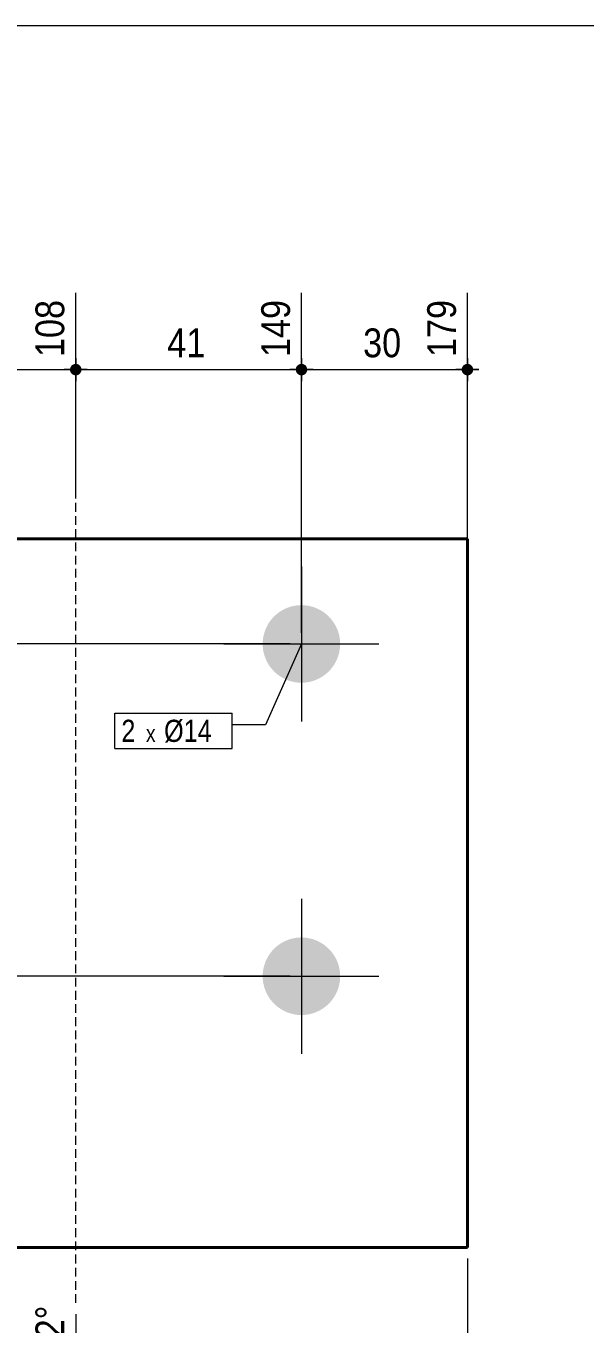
# Model space of a CAD drawing. Header units: millimetres. Extents: x 2 to 287, y 5 to 195.
# Drawn here: x 94.2 to 144.7, y 77.8 to 195 of the extents above; entities that cross this region are included whole.
import ezdxf

# ---------------------------------------------------------------- set-up
doc = ezdxf.new("R2010")
doc.units = ezdxf.units.MM
doc.linetypes.add('CACHE2', pattern=[1.190625, 0.79375, -0.396875])
for name, color, linetype, lineweight in [('Boulon', 7, 'Continuous', 0), ('Cache', 7, 'Continuous', 0), ('Cotation', 7, 'Continuous', 0), ('Désignation boulon', 3, 'Continuous', 0), ('Feuille dessin', 5, 'Continuous', 0), ('Piece', 2, 'Continuous', 0)]:
    doc.layers.add(name, color=color, linetype=linetype, lineweight=lineweight)
doc.styles.add('ARIAL', font='ARIAL.TTF')
doc.styles.add('COMIC_SANS_MS', font='COMIC.TTF')

# ---------------------------------------------------------------- blocks, each defined once
blk = doc.blocks.new('*A2')
at = {"layer": 'Boulon'}
for points in [[(118.98, 135.71), (118.89, 135.71), (118.8, 135.72), (118.72, 135.72), (118.63, 135.73), (118.55, 135.74), (118.46, 135.76), (118.38, 135.77), (118.29, 135.79), (118.21, 135.81), (118.13, 135.83), (118.05, 135.86), (117.96, 135.88), (117.88, 135.91), (117.8, 135.94), (117.72, 135.97), (117.64, 136.01), (117.57, 136.04), (117.49, 136.08), (117.41, 136.12), (117.34, 136.16), (117.26, 136.21), (117.19, 136.25), (117.12, 136.3), (117.05, 136.35), (116.98, 136.4), (116.91, 136.45), (116.84, 136.5), (116.78, 136.56), (116.71, 136.61), (116.65, 136.67), (116.59, 136.73), (116.53, 136.79), (116.47, 136.86), (116.41, 136.92), (116.36, 136.99), (116.3, 137.05), (116.25, 137.12), (116.2, 137.19), (116.15, 137.26), (116.1, 137.33), (116.06, 137.41), (116.02, 137.48), (115.98, 137.56), (115.94, 137.63), (115.9, 137.71), (115.86, 137.79), (115.83, 137.87), (115.8, 137.95), (115.77, 138.03), (115.74, 138.11), (115.71, 138.19), (115.69, 138.27), (115.67, 138.36), (115.65, 138.44), (115.63, 138.52), (115.61, 138.61), (115.6, 138.69), (115.59, 138.78), (115.58, 138.86), (115.57, 138.95), (115.57, 139.04), (115.56, 139.12), (115.56, 139.21), (115.56, 139.29), (115.57, 139.38), (115.57, 139.46), (115.58, 139.55), (115.59, 139.64), (115.6, 139.72), (115.61, 139.81), (115.63, 139.89), (115.65, 139.97), (115.67, 140.06), (115.69, 140.14), (115.71, 140.22), (115.74, 140.3), (115.77, 140.39), (115.8, 140.47), (115.83, 140.55), (115.86, 140.63), (115.9, 140.7), (115.94, 140.78), (115.98, 140.86), (116.02, 140.93), (116.06, 141.01), (116.1, 141.08), (116.15, 141.15), (116.2, 141.22), (116.25, 141.29), (116.3, 141.36), (116.36, 141.43), (116.41, 141.49), (116.47, 141.56), (116.53, 141.62), (116.59, 141.68), (116.65, 141.74), (116.71, 141.8), (116.78, 141.86), (116.84, 141.91), (116.91, 141.97), (116.98, 142.02), (117.05, 142.07), (117.12, 142.12), (117.19, 142.16), (117.26, 142.21), (117.34, 142.25), (117.41, 142.29), (117.49, 142.33), (117.57, 142.37), (117.64, 142.41), (117.72, 142.44), (117.8, 142.47), (117.88, 142.5), (117.96, 142.53), (118.05, 142.56), (118.13, 142.58), (118.21, 142.6), (118.29, 142.62), (118.38, 142.64), (118.46, 142.66), (118.55, 142.67), (118.63, 142.68), (118.72, 142.69), (118.8, 142.7), (118.89, 142.7), (118.98, 142.71), (119.06, 142.71), (119.15, 142.71), (119.23, 142.7), (119.32, 142.7), (119.4, 142.69), (119.49, 142.68), (119.58, 142.67), (119.66, 142.66), (119.74, 142.64), (119.83, 142.62), (119.91, 142.6), (120, 142.58), (120.08, 142.56), (120.16, 142.53), (120.24, 142.5), (120.32, 142.47), (120.4, 142.44), (120.48, 142.41), (120.56, 142.37), (120.64, 142.33), (120.71, 142.29), (120.79, 142.25), (120.86, 142.21), (120.93, 142.16), (121.01, 142.12), (121.08, 142.07), (121.15, 142.02), (121.22, 141.97), (121.28, 141.91), (121.35, 141.86), (121.41, 141.8), (121.48, 141.74), (121.54, 141.68), (121.6, 141.62), (121.66, 141.56), (121.71, 141.49), (121.77, 141.43), (121.82, 141.36), (121.87, 141.29), (121.92, 141.22), (121.97, 141.15), (122.02, 141.08), (122.06, 141.01), (122.11, 140.93), (122.15, 140.86), (122.19, 140.78), (122.23, 140.7), (122.26, 140.63), (122.3, 140.55), (122.33, 140.47), (122.36, 140.39), (122.39, 140.3), (122.41, 140.22), (122.44, 140.14), (122.46, 140.06), (122.48, 139.97), (122.49, 139.89), (122.51, 139.81), (122.52, 139.72), (122.54, 139.64), (122.54, 139.55), (122.55, 139.46), (122.56, 139.38), (122.56, 139.29), (122.56, 139.21), (122.56, 139.12), (122.56, 139.04), (122.55, 138.95), (122.54, 138.86), (122.54, 138.78), (122.52, 138.69), (122.51, 138.61), (122.49, 138.52), (122.48, 138.44), (122.46, 138.36), (122.44, 138.27), (122.41, 138.19), (122.39, 138.11), (122.36, 138.03), (122.33, 137.95), (122.3, 137.87), (122.26, 137.79), (122.23, 137.71), (122.19, 137.63), (122.15, 137.56), (122.11, 137.48), (122.06, 137.41), (122.02, 137.33), (121.97, 137.26), (121.92, 137.19), (121.87, 137.12), (121.82, 137.05), (121.77, 136.99), (121.71, 136.92), (121.66, 136.86), (121.6, 136.79), (121.54, 136.73), (121.48, 136.67), (121.41, 136.61), (121.35, 136.56), (121.28, 136.5), (121.22, 136.45), (121.15, 136.4), (121.08, 136.35), (121.01, 136.3), (120.93, 136.25), (120.86, 136.21), (120.79, 136.16), (120.71, 136.12), (120.64, 136.08), (120.56, 136.04), (120.48, 136.01), (120.4, 135.97), (120.32, 135.94), (120.24, 135.91), (120.16, 135.88), (120.08, 135.86), (120, 135.83), (119.91, 135.81), (119.83, 135.79), (119.74, 135.77), (119.66, 135.76), (119.58, 135.74), (119.49, 135.73), (119.4, 135.72), (119.32, 135.72), (119.23, 135.71), (119.15, 135.71), (119.06, 135.71)], [(118.98, 105.71), (118.89, 105.71), (118.8, 105.72), (118.72, 105.72), (118.63, 105.73), (118.55, 105.74), (118.46, 105.76), (118.38, 105.77), (118.29, 105.79), (118.21, 105.81), (118.13, 105.83), (118.05, 105.86), (117.96, 105.88), (117.88, 105.91), (117.8, 105.94), (117.72, 105.97), (117.64, 106.01), (117.57, 106.04), (117.49, 106.08), (117.41, 106.12), (117.34, 106.16), (117.26, 106.21), (117.19, 106.25), (117.12, 106.3), (117.05, 106.35), (116.98, 106.4), (116.91, 106.45), (116.84, 106.5), (116.78, 106.56), (116.71, 106.61), (116.65, 106.67), (116.59, 106.73), (116.53, 106.79), (116.47, 106.86), (116.41, 106.92), (116.36, 106.99), (116.3, 107.05), (116.25, 107.12), (116.2, 107.19), (116.15, 107.26), (116.1, 107.33), (116.06, 107.41), (116.02, 107.48), (115.98, 107.56), (115.94, 107.63), (115.9, 107.71), (115.86, 107.79), (115.83, 107.87), (115.8, 107.95), (115.77, 108.03), (115.74, 108.11), (115.71, 108.19), (115.69, 108.27), (115.67, 108.36), (115.65, 108.44), (115.63, 108.52), (115.61, 108.61), (115.6, 108.69), (115.59, 108.78), (115.58, 108.86), (115.57, 108.95), (115.57, 109.04), (115.56, 109.12), (115.56, 109.21), (115.56, 109.29), (115.57, 109.38), (115.57, 109.46), (115.58, 109.55), (115.59, 109.64), (115.6, 109.72), (115.61, 109.81), (115.63, 109.89), (115.65, 109.97), (115.67, 110.06), (115.69, 110.14), (115.71, 110.22), (115.74, 110.3), (115.77, 110.39), (115.8, 110.47), (115.83, 110.55), (115.86, 110.63), (115.9, 110.7), (115.94, 110.78), (115.98, 110.86), (116.02, 110.93), (116.06, 111.01), (116.1, 111.08), (116.15, 111.15), (116.2, 111.22), (116.25, 111.29), (116.3, 111.36), (116.36, 111.43), (116.41, 111.49), (116.47, 111.56), (116.53, 111.62), (116.59, 111.68), (116.65, 111.74), (116.71, 111.8), (116.78, 111.86), (116.84, 111.91), (116.91, 111.97), (116.98, 112.02), (117.05, 112.07), (117.12, 112.12), (117.19, 112.16), (117.26, 112.21), (117.34, 112.25), (117.41, 112.29), (117.49, 112.33), (117.57, 112.37), (117.64, 112.41), (117.72, 112.44), (117.8, 112.47), (117.88, 112.5), (117.96, 112.53), (118.05, 112.56), (118.13, 112.58), (118.21, 112.6), (118.29, 112.62), (118.38, 112.64), (118.46, 112.66), (118.55, 112.67), (118.63, 112.68), (118.72, 112.69), (118.8, 112.7), (118.89, 112.7), (118.98, 112.71), (119.06, 112.71), (119.15, 112.71), (119.23, 112.7), (119.32, 112.7), (119.4, 112.69), (119.49, 112.68), (119.58, 112.67), (119.66, 112.66), (119.74, 112.64), (119.83, 112.62), (119.91, 112.6), (120, 112.58), (120.08, 112.56), (120.16, 112.53), (120.24, 112.5), (120.32, 112.47), (120.4, 112.44), (120.48, 112.41), (120.56, 112.37), (120.64, 112.33), (120.71, 112.29), (120.79, 112.25), (120.86, 112.21), (120.93, 112.16), (121.01, 112.12), (121.08, 112.07), (121.15, 112.02), (121.22, 111.97), (121.28, 111.91), (121.35, 111.86), (121.41, 111.8), (121.48, 111.74), (121.54, 111.68), (121.6, 111.62), (121.66, 111.56), (121.71, 111.49), (121.77, 111.43), (121.82, 111.36), (121.87, 111.29), (121.92, 111.22), (121.97, 111.15), (122.02, 111.08), (122.06, 111.01), (122.11, 110.93), (122.15, 110.86), (122.19, 110.78), (122.23, 110.7), (122.26, 110.63), (122.3, 110.55), (122.33, 110.47), (122.36, 110.39), (122.39, 110.3), (122.41, 110.22), (122.44, 110.14), (122.46, 110.06), (122.48, 109.97), (122.49, 109.89), (122.51, 109.81), (122.52, 109.72), (122.54, 109.64), (122.54, 109.55), (122.55, 109.46), (122.56, 109.38), (122.56, 109.29), (122.56, 109.21), (122.56, 109.12), (122.56, 109.04), (122.55, 108.95), (122.54, 108.86), (122.54, 108.78), (122.52, 108.69), (122.51, 108.61), (122.49, 108.52), (122.48, 108.44), (122.46, 108.36), (122.44, 108.27), (122.41, 108.19), (122.39, 108.11), (122.36, 108.03), (122.33, 107.95), (122.3, 107.87), (122.26, 107.79), (122.23, 107.71), (122.19, 107.63), (122.15, 107.56), (122.11, 107.48), (122.06, 107.41), (122.02, 107.33), (121.97, 107.26), (121.92, 107.19), (121.87, 107.12), (121.82, 107.05), (121.77, 106.99), (121.71, 106.92), (121.66, 106.86), (121.6, 106.79), (121.54, 106.73), (121.48, 106.67), (121.41, 106.61), (121.35, 106.56), (121.28, 106.5), (121.22, 106.45), (121.15, 106.4), (121.08, 106.35), (121.01, 106.3), (120.93, 106.25), (120.86, 106.21), (120.79, 106.16), (120.71, 106.12), (120.64, 106.08), (120.56, 106.04), (120.48, 106.01), (120.4, 105.97), (120.32, 105.94), (120.24, 105.91), (120.16, 105.88), (120.08, 105.86), (120, 105.83), (119.91, 105.81), (119.83, 105.79), (119.74, 105.77), (119.66, 105.76), (119.58, 105.74), (119.49, 105.73), (119.4, 105.72), (119.32, 105.72), (119.23, 105.71), (119.15, 105.71), (119.06, 105.71)]]:
    blk.add_hatch(color=256, dxfattribs=at).paths.add_polyline_path(points, flags=17)
at = {"layer": 'Boulon', "linetype": 'Continuous', "lineweight": 0}
for p, q in [((119.06, 146.21), (119.06, 132.21)), ((112.06, 139.21), (126.06, 139.21)), ((119.06, 116.21), (119.06, 102.21)), ((112.06, 109.21), (126.06, 109.21))]:
    blk.add_line(p, q, dxfattribs=at)
blk = doc.blocks.new('*A3')
at = {"layer": 'Cache', "color": 7, "linetype": 'CACHE2', "lineweight": 20}
blk.add_line((98.670221, 79.707097), (98.670221, 153.707097), dxfattribs=at)
at = {"layer": 'Piece', "color": 2, "linetype": 'Continuous', "lineweight": 40}
for p, q in [((134.0654, 148.707097), (44.623441, 148.707097)), ((134.0654, 84.707097), (134.0654, 148.707097)), ((44.623441, 84.707097), (134.0654, 84.707097))]:
    blk.add_line(p, q, dxfattribs=at)
blk = doc.blocks.new('*A7')
at = {"layer": 'Feuille dessin', "linetype": 'Continuous', "lineweight": 0}
blk.add_line((282, 195), (5, 195), dxfattribs=at)
blk = doc.blocks.new('*A13')
at = {"layer": 'Cotation'}
for points in [[(69.6, 163.45), (69.57, 163.46), (69.55, 163.46), (69.52, 163.46), (69.5, 163.47), (69.47, 163.48), (69.45, 163.48), (69.42, 163.49), (69.4, 163.5), (69.38, 163.52), (69.36, 163.53), (69.33, 163.54), (69.31, 163.56), (69.29, 163.57), (69.27, 163.59), (69.26, 163.61), (69.24, 163.62), (69.22, 163.64), (69.21, 163.66), (69.19, 163.69), (69.18, 163.71), (69.16, 163.73), (69.15, 163.75), (69.14, 163.78), (69.13, 163.8), (69.13, 163.82), (69.12, 163.85), (69.11, 163.87), (69.11, 163.9), (69.11, 163.92), (69.1, 163.95), (69.1, 163.97), (69.1, 164), (69.11, 164.03), (69.11, 164.05), (69.11, 164.08), (69.12, 164.1), (69.13, 164.13), (69.13, 164.15), (69.14, 164.17), (69.15, 164.2), (69.16, 164.22), (69.18, 164.24), (69.19, 164.26), (69.21, 164.28), (69.22, 164.3), (69.24, 164.32), (69.26, 164.34), (69.27, 164.36), (69.29, 164.38), (69.31, 164.39), (69.33, 164.41), (69.36, 164.42), (69.38, 164.43), (69.4, 164.44), (69.42, 164.45), (69.45, 164.46), (69.47, 164.47), (69.5, 164.48), (69.52, 164.48), (69.55, 164.49), (69.57, 164.49), (69.6, 164.49), (69.62, 164.49), (69.65, 164.49), (69.67, 164.49), (69.7, 164.49), (69.72, 164.48), (69.75, 164.48), (69.77, 164.47), (69.8, 164.46), (69.82, 164.45), (69.85, 164.44), (69.87, 164.43), (69.89, 164.42), (69.91, 164.41), (69.93, 164.39), (69.95, 164.38), (69.97, 164.36), (69.99, 164.34), (70.01, 164.32), (70.03, 164.3), (70.04, 164.28), (70.06, 164.26), (70.07, 164.24), (70.08, 164.22), (70.09, 164.2), (70.1, 164.17), (70.11, 164.15), (70.12, 164.13), (70.13, 164.1), (70.13, 164.08), (70.14, 164.05), (70.14, 164.03), (70.14, 164), (70.14, 163.97), (70.14, 163.95), (70.14, 163.92), (70.14, 163.9), (70.13, 163.87), (70.13, 163.85), (70.12, 163.82), (70.11, 163.8), (70.1, 163.78), (70.09, 163.75), (70.08, 163.73), (70.07, 163.71), (70.06, 163.69), (70.04, 163.66), (70.03, 163.64), (70.01, 163.62), (69.99, 163.61), (69.97, 163.59), (69.95, 163.57), (69.93, 163.56), (69.91, 163.54), (69.89, 163.53), (69.87, 163.52), (69.85, 163.5), (69.82, 163.49), (69.8, 163.48), (69.77, 163.48), (69.75, 163.47), (69.72, 163.46), (69.7, 163.46), (69.67, 163.46), (69.65, 163.45), (69.62, 163.45)], [(98.64, 163.45), (98.62, 163.46), (98.59, 163.46), (98.57, 163.46), (98.54, 163.47), (98.52, 163.48), (98.5, 163.48), (98.47, 163.49), (98.45, 163.5), (98.43, 163.52), (98.4, 163.53), (98.38, 163.54), (98.36, 163.56), (98.34, 163.57), (98.32, 163.59), (98.3, 163.61), (98.28, 163.62), (98.27, 163.64), (98.25, 163.66), (98.24, 163.69), (98.22, 163.71), (98.21, 163.73), (98.2, 163.75), (98.19, 163.78), (98.18, 163.8), (98.17, 163.82), (98.17, 163.85), (98.16, 163.87), (98.16, 163.9), (98.15, 163.92), (98.15, 163.95), (98.15, 163.97), (98.15, 164), (98.15, 164.03), (98.16, 164.05), (98.16, 164.08), (98.17, 164.1), (98.17, 164.13), (98.18, 164.15), (98.19, 164.17), (98.2, 164.2), (98.21, 164.22), (98.22, 164.24), (98.24, 164.26), (98.25, 164.28), (98.27, 164.3), (98.28, 164.32), (98.3, 164.34), (98.32, 164.36), (98.34, 164.38), (98.36, 164.39), (98.38, 164.41), (98.4, 164.42), (98.43, 164.43), (98.45, 164.44), (98.47, 164.45), (98.5, 164.46), (98.52, 164.47), (98.54, 164.48), (98.57, 164.48), (98.59, 164.49), (98.62, 164.49), (98.64, 164.49), (98.67, 164.49), (98.7, 164.49), (98.72, 164.49), (98.75, 164.49), (98.77, 164.48), (98.8, 164.48), (98.82, 164.47), (98.85, 164.46), (98.87, 164.45), (98.89, 164.44), (98.92, 164.43), (98.94, 164.42), (98.96, 164.41), (98.98, 164.39), (99, 164.38), (99.02, 164.36), (99.04, 164.34), (99.06, 164.32), (99.07, 164.3), (99.09, 164.28), (99.1, 164.26), (99.12, 164.24), (99.13, 164.22), (99.14, 164.2), (99.15, 164.17), (99.16, 164.15), (99.17, 164.13), (99.17, 164.1), (99.18, 164.08), (99.18, 164.05), (99.19, 164.03), (99.19, 164), (99.19, 163.97), (99.19, 163.95), (99.19, 163.92), (99.18, 163.9), (99.18, 163.87), (99.17, 163.85), (99.17, 163.82), (99.16, 163.8), (99.15, 163.78), (99.14, 163.75), (99.13, 163.73), (99.12, 163.71), (99.1, 163.69), (99.09, 163.66), (99.07, 163.64), (99.06, 163.62), (99.04, 163.61), (99.02, 163.59), (99, 163.57), (98.98, 163.56), (98.96, 163.54), (98.94, 163.53), (98.92, 163.52), (98.89, 163.5), (98.87, 163.49), (98.85, 163.48), (98.82, 163.48), (98.8, 163.47), (98.77, 163.46), (98.75, 163.46), (98.72, 163.46), (98.7, 163.45), (98.67, 163.45)]]:
    blk.add_hatch(color=256, dxfattribs=at).paths.add_polyline_path(points, flags=17)
at = {"layer": 'Cotation', "linetype": 'Continuous', "lineweight": 0}
for p, q in [((98.67, 152.59), (98.67, 170.9)), ((69.62, 95.21), (69.62, 168.97)), ((69.62, 165.01), (69.62, 162.93)), ((98.67, 165.01), (98.67, 162.93)), ((70.66, 163.97), (68.58, 163.97)), ((69.62, 163.97), (68.58, 163.97)), ((69.62, 163.97), (98.67, 163.97)), ((99.71, 163.97), (97.63, 163.97)), ((98.67, 163.97), (99.71, 163.97))]:
    blk.add_line(p, q, dxfattribs=at)
at = {"layer": 'Cotation'}
for p in [(69.62, 163.97), (98.67, 163.97)]:
    blk.add_point(p, dxfattribs=at)
at = {"layer": 'Cotation', "style": 'ARIAL', "width": 0.85}
blk.add_text('108', height=2.6, rotation=90.0002, dxfattribs=at).set_placement((97.63, 165.11))
blk.add_text('58', height=2.6, dxfattribs=at).set_placement((82.22, 165.09))
blk = doc.blocks.new('*A14')
at = {"layer": 'Cotation'}
for points in [[(98.64, 163.45), (98.62, 163.46), (98.59, 163.46), (98.57, 163.46), (98.54, 163.47), (98.52, 163.48), (98.5, 163.48), (98.47, 163.49), (98.45, 163.5), (98.43, 163.52), (98.4, 163.53), (98.38, 163.54), (98.36, 163.56), (98.34, 163.57), (98.32, 163.59), (98.3, 163.61), (98.28, 163.62), (98.27, 163.64), (98.25, 163.66), (98.24, 163.69), (98.22, 163.71), (98.21, 163.73), (98.2, 163.75), (98.19, 163.78), (98.18, 163.8), (98.17, 163.82), (98.17, 163.85), (98.16, 163.87), (98.16, 163.9), (98.15, 163.92), (98.15, 163.95), (98.15, 163.97), (98.15, 164), (98.15, 164.03), (98.16, 164.05), (98.16, 164.08), (98.17, 164.1), (98.17, 164.13), (98.18, 164.15), (98.19, 164.17), (98.2, 164.2), (98.21, 164.22), (98.22, 164.24), (98.24, 164.26), (98.25, 164.28), (98.27, 164.3), (98.28, 164.32), (98.3, 164.34), (98.32, 164.36), (98.34, 164.38), (98.36, 164.39), (98.38, 164.41), (98.4, 164.42), (98.43, 164.43), (98.45, 164.44), (98.47, 164.45), (98.5, 164.46), (98.52, 164.47), (98.54, 164.48), (98.57, 164.48), (98.59, 164.49), (98.62, 164.49), (98.64, 164.49), (98.67, 164.49), (98.7, 164.49), (98.72, 164.49), (98.75, 164.49), (98.77, 164.48), (98.8, 164.48), (98.82, 164.47), (98.85, 164.46), (98.87, 164.45), (98.89, 164.44), (98.92, 164.43), (98.94, 164.42), (98.96, 164.41), (98.98, 164.39), (99, 164.38), (99.02, 164.36), (99.04, 164.34), (99.06, 164.32), (99.07, 164.3), (99.09, 164.28), (99.1, 164.26), (99.12, 164.24), (99.13, 164.22), (99.14, 164.2), (99.15, 164.17), (99.16, 164.15), (99.17, 164.13), (99.17, 164.1), (99.18, 164.08), (99.18, 164.05), (99.19, 164.03), (99.19, 164), (99.19, 163.97), (99.19, 163.95), (99.19, 163.92), (99.18, 163.9), (99.18, 163.87), (99.17, 163.85), (99.17, 163.82), (99.16, 163.8), (99.15, 163.78), (99.14, 163.75), (99.13, 163.73), (99.12, 163.71), (99.1, 163.69), (99.09, 163.66), (99.07, 163.64), (99.06, 163.62), (99.04, 163.61), (99.02, 163.59), (99, 163.57), (98.98, 163.56), (98.96, 163.54), (98.94, 163.53), (98.92, 163.52), (98.89, 163.5), (98.87, 163.49), (98.85, 163.48), (98.82, 163.48), (98.8, 163.47), (98.77, 163.46), (98.75, 163.46), (98.72, 163.46), (98.7, 163.45), (98.67, 163.45)], [(119.05, 163.45), (119.02, 163.46), (119, 163.46), (118.97, 163.46), (118.95, 163.47), (118.92, 163.48), (118.9, 163.48), (118.87, 163.49), (118.85, 163.5), (118.83, 163.52), (118.81, 163.53), (118.78, 163.54), (118.76, 163.56), (118.74, 163.57), (118.72, 163.59), (118.71, 163.61), (118.69, 163.62), (118.67, 163.64), (118.66, 163.66), (118.64, 163.69), (118.63, 163.71), (118.61, 163.73), (118.6, 163.75), (118.59, 163.78), (118.58, 163.8), (118.58, 163.82), (118.57, 163.85), (118.56, 163.87), (118.56, 163.9), (118.56, 163.92), (118.55, 163.95), (118.55, 163.97), (118.55, 164), (118.56, 164.03), (118.56, 164.05), (118.56, 164.08), (118.57, 164.1), (118.58, 164.13), (118.58, 164.15), (118.59, 164.17), (118.6, 164.2), (118.61, 164.22), (118.63, 164.24), (118.64, 164.26), (118.66, 164.28), (118.67, 164.3), (118.69, 164.32), (118.71, 164.34), (118.72, 164.36), (118.74, 164.38), (118.76, 164.39), (118.78, 164.41), (118.81, 164.42), (118.83, 164.43), (118.85, 164.44), (118.87, 164.45), (118.9, 164.46), (118.92, 164.47), (118.95, 164.48), (118.97, 164.48), (119, 164.49), (119.02, 164.49), (119.05, 164.49), (119.07, 164.49), (119.1, 164.49), (119.12, 164.49), (119.15, 164.49), (119.17, 164.48), (119.2, 164.48), (119.22, 164.47), (119.25, 164.46), (119.27, 164.45), (119.3, 164.44), (119.32, 164.43), (119.34, 164.42), (119.36, 164.41), (119.38, 164.39), (119.4, 164.38), (119.42, 164.36), (119.44, 164.34), (119.46, 164.32), (119.48, 164.3), (119.49, 164.28), (119.51, 164.26), (119.52, 164.24), (119.53, 164.22), (119.54, 164.2), (119.55, 164.17), (119.56, 164.15), (119.57, 164.13), (119.58, 164.1), (119.58, 164.08), (119.59, 164.05), (119.59, 164.03), (119.59, 164), (119.59, 163.97), (119.59, 163.95), (119.59, 163.92), (119.59, 163.9), (119.58, 163.87), (119.58, 163.85), (119.57, 163.82), (119.56, 163.8), (119.55, 163.78), (119.54, 163.75), (119.53, 163.73), (119.52, 163.71), (119.51, 163.69), (119.49, 163.66), (119.48, 163.64), (119.46, 163.62), (119.44, 163.61), (119.42, 163.59), (119.4, 163.57), (119.38, 163.56), (119.36, 163.54), (119.34, 163.53), (119.32, 163.52), (119.3, 163.5), (119.27, 163.49), (119.25, 163.48), (119.22, 163.48), (119.2, 163.47), (119.17, 163.46), (119.15, 163.46), (119.12, 163.46), (119.1, 163.45), (119.07, 163.45)]]:
    blk.add_hatch(color=256, dxfattribs=at).paths.add_polyline_path(points, flags=17)
at = {"layer": 'Cotation', "linetype": 'Continuous', "lineweight": 0}
for p, q in [((98.67, 152.59), (98.67, 170.9)), ((119.07, 140.21), (119.07, 170.9)), ((98.67, 165.01), (98.67, 162.93)), ((119.07, 165.01), (119.07, 162.93)), ((99.71, 163.97), (97.63, 163.97)), ((98.67, 163.97), (97.63, 163.97)), ((98.67, 163.97), (119.07, 163.97)), ((120.11, 163.97), (118.03, 163.97)), ((119.07, 163.97), (120.11, 163.97))]:
    blk.add_line(p, q, dxfattribs=at)
at = {"layer": 'Cotation'}
for p in [(98.67, 163.97), (119.07, 163.97)]:
    blk.add_point(p, dxfattribs=at)
at = {"layer": 'Cotation', "style": 'ARIAL', "width": 0.85}
blk.add_text('149', height=2.6, rotation=90.0002, dxfattribs=at).set_placement((118.03, 165.11))
blk.add_text('41', height=2.6, dxfattribs=at).set_placement((106.94, 165.09))
blk = doc.blocks.new('*A15')
at = {"layer": 'Cotation'}
for points in [[(119.05, 163.45), (119.02, 163.46), (119, 163.46), (118.97, 163.46), (118.95, 163.47), (118.92, 163.48), (118.9, 163.48), (118.87, 163.49), (118.85, 163.5), (118.83, 163.52), (118.81, 163.53), (118.78, 163.54), (118.76, 163.56), (118.74, 163.57), (118.72, 163.59), (118.71, 163.61), (118.69, 163.62), (118.67, 163.64), (118.66, 163.66), (118.64, 163.69), (118.63, 163.71), (118.61, 163.73), (118.6, 163.75), (118.59, 163.78), (118.58, 163.8), (118.58, 163.82), (118.57, 163.85), (118.56, 163.87), (118.56, 163.9), (118.56, 163.92), (118.55, 163.95), (118.55, 163.97), (118.55, 164), (118.56, 164.03), (118.56, 164.05), (118.56, 164.08), (118.57, 164.1), (118.58, 164.13), (118.58, 164.15), (118.59, 164.17), (118.6, 164.2), (118.61, 164.22), (118.63, 164.24), (118.64, 164.26), (118.66, 164.28), (118.67, 164.3), (118.69, 164.32), (118.71, 164.34), (118.72, 164.36), (118.74, 164.38), (118.76, 164.39), (118.78, 164.41), (118.81, 164.42), (118.83, 164.43), (118.85, 164.44), (118.87, 164.45), (118.9, 164.46), (118.92, 164.47), (118.95, 164.48), (118.97, 164.48), (119, 164.49), (119.02, 164.49), (119.05, 164.49), (119.07, 164.49), (119.1, 164.49), (119.12, 164.49), (119.15, 164.49), (119.17, 164.48), (119.2, 164.48), (119.22, 164.47), (119.25, 164.46), (119.27, 164.45), (119.3, 164.44), (119.32, 164.43), (119.34, 164.42), (119.36, 164.41), (119.38, 164.39), (119.4, 164.38), (119.42, 164.36), (119.44, 164.34), (119.46, 164.32), (119.48, 164.3), (119.49, 164.28), (119.51, 164.26), (119.52, 164.24), (119.53, 164.22), (119.54, 164.2), (119.55, 164.17), (119.56, 164.15), (119.57, 164.13), (119.58, 164.1), (119.58, 164.08), (119.59, 164.05), (119.59, 164.03), (119.59, 164), (119.59, 163.97), (119.59, 163.95), (119.59, 163.92), (119.59, 163.9), (119.58, 163.87), (119.58, 163.85), (119.57, 163.82), (119.56, 163.8), (119.55, 163.78), (119.54, 163.75), (119.53, 163.73), (119.52, 163.71), (119.51, 163.69), (119.49, 163.66), (119.48, 163.64), (119.46, 163.62), (119.44, 163.61), (119.42, 163.59), (119.4, 163.57), (119.38, 163.56), (119.36, 163.54), (119.34, 163.53), (119.32, 163.52), (119.3, 163.5), (119.27, 163.49), (119.25, 163.48), (119.22, 163.48), (119.2, 163.47), (119.17, 163.46), (119.15, 163.46), (119.12, 163.46), (119.1, 163.45), (119.07, 163.45)], [(134.04, 163.45), (134.01, 163.46), (133.99, 163.46), (133.96, 163.46), (133.94, 163.47), (133.91, 163.48), (133.89, 163.48), (133.87, 163.49), (133.84, 163.5), (133.82, 163.52), (133.8, 163.53), (133.78, 163.54), (133.76, 163.56), (133.74, 163.57), (133.72, 163.59), (133.7, 163.61), (133.68, 163.62), (133.66, 163.64), (133.65, 163.66), (133.63, 163.69), (133.62, 163.71), (133.61, 163.73), (133.6, 163.75), (133.58, 163.78), (133.58, 163.8), (133.57, 163.82), (133.56, 163.85), (133.56, 163.87), (133.55, 163.9), (133.55, 163.92), (133.55, 163.95), (133.55, 163.97), (133.55, 164), (133.55, 164.03), (133.55, 164.05), (133.56, 164.08), (133.56, 164.1), (133.57, 164.13), (133.58, 164.15), (133.58, 164.17), (133.6, 164.2), (133.61, 164.22), (133.62, 164.24), (133.63, 164.26), (133.65, 164.28), (133.66, 164.3), (133.68, 164.32), (133.7, 164.34), (133.72, 164.36), (133.74, 164.38), (133.76, 164.39), (133.78, 164.41), (133.8, 164.42), (133.82, 164.43), (133.84, 164.44), (133.87, 164.45), (133.89, 164.46), (133.91, 164.47), (133.94, 164.48), (133.96, 164.48), (133.99, 164.49), (134.01, 164.49), (134.04, 164.49), (134.07, 164.49), (134.09, 164.49), (134.12, 164.49), (134.14, 164.49), (134.17, 164.48), (134.19, 164.48), (134.22, 164.47), (134.24, 164.46), (134.26, 164.45), (134.29, 164.44), (134.31, 164.43), (134.33, 164.42), (134.35, 164.41), (134.38, 164.39), (134.4, 164.38), (134.41, 164.36), (134.43, 164.34), (134.45, 164.32), (134.47, 164.3), (134.48, 164.28), (134.5, 164.26), (134.51, 164.24), (134.52, 164.22), (134.54, 164.2), (134.55, 164.17), (134.56, 164.15), (134.56, 164.13), (134.57, 164.1), (134.58, 164.08), (134.58, 164.05), (134.58, 164.03), (134.58, 164), (134.59, 163.97), (134.58, 163.95), (134.58, 163.92), (134.58, 163.9), (134.58, 163.87), (134.57, 163.85), (134.56, 163.82), (134.56, 163.8), (134.55, 163.78), (134.54, 163.75), (134.52, 163.73), (134.51, 163.71), (134.5, 163.69), (134.48, 163.66), (134.47, 163.64), (134.45, 163.62), (134.43, 163.61), (134.41, 163.59), (134.4, 163.57), (134.38, 163.56), (134.35, 163.54), (134.33, 163.53), (134.31, 163.52), (134.29, 163.5), (134.26, 163.49), (134.24, 163.48), (134.22, 163.48), (134.19, 163.47), (134.17, 163.46), (134.14, 163.46), (134.12, 163.46), (134.09, 163.45), (134.07, 163.45)]]:
    blk.add_hatch(color=256, dxfattribs=at).paths.add_polyline_path(points, flags=17)
at = {"layer": 'Cotation', "linetype": 'Continuous', "lineweight": 0}
for p, q in [((119.07, 140.21), (119.07, 170.9)), ((134.07, 85.71), (134.07, 170.9)), ((119.07, 165.01), (119.07, 162.93)), ((134.07, 165.01), (134.07, 162.93)), ((120.11, 163.97), (118.03, 163.97)), ((119.07, 163.97), (118.03, 163.97)), ((119.07, 163.97), (134.07, 163.97)), ((135.11, 163.97), (133.03, 163.97)), ((134.07, 163.97), (135.11, 163.97))]:
    blk.add_line(p, q, dxfattribs=at)
at = {"layer": 'Cotation'}
for p in [(119.07, 163.97), (134.07, 163.97)]:
    blk.add_point(p, dxfattribs=at)
at = {"layer": 'Cotation', "style": 'ARIAL', "width": 0.85}
blk.add_text('179', height=2.6, rotation=90.0002, dxfattribs=at).set_placement((133.03, 165.11))
blk.add_text('30', height=2.6, dxfattribs=at).set_placement((124.64, 165.09))
blk = doc.blocks.new('*A18')
at = {"layer": 'Cotation', "linetype": 'Continuous', "lineweight": 0}
blk.add_line((118.06, 109.21), (32.2, 109.21), dxfattribs=at)
blk = doc.blocks.new('*A19')
at = {"layer": 'Cotation', "linetype": 'Continuous', "lineweight": 0}
for p, q in [((118.06, 139.21), (32.2, 139.21)), ((118.06, 109.21), (32.2, 109.21))]:
    blk.add_line(p, q, dxfattribs=at)
blk = doc.blocks.new('*A20')
at = {"layer": 'Cotation', "linetype": 'Continuous', "lineweight": 0}
blk.add_line((118.06, 139.21), (32.2, 139.21), dxfattribs=at)
blk = doc.blocks.new('*A21')
at = {"layer": 'Cotation', "linetype": 'Continuous', "lineweight": 0}
blk.add_line((98.67, 78.71), (98.67, 59.63), dxfattribs=at)
blk = doc.blocks.new('*A22')
at = {"layer": 'Cotation'}
for points in [[(98.64, 61.19), (98.62, 61.19), (98.59, 61.19), (98.57, 61.2), (98.54, 61.2), (98.52, 61.21), (98.5, 61.22), (98.47, 61.23), (98.45, 61.24), (98.43, 61.25), (98.4, 61.26), (98.38, 61.27), (98.36, 61.29), (98.34, 61.31), (98.32, 61.32), (98.3, 61.34), (98.28, 61.36), (98.27, 61.38), (98.25, 61.4), (98.24, 61.42), (98.22, 61.44), (98.21, 61.46), (98.2, 61.48), (98.19, 61.51), (98.18, 61.53), (98.17, 61.56), (98.17, 61.58), (98.16, 61.61), (98.16, 61.63), (98.15, 61.66), (98.15, 61.68), (98.15, 61.71), (98.15, 61.73), (98.15, 61.76), (98.16, 61.78), (98.16, 61.81), (98.17, 61.83), (98.17, 61.86), (98.18, 61.88), (98.19, 61.91), (98.2, 61.93), (98.21, 61.95), (98.22, 61.97), (98.24, 62), (98.25, 62.02), (98.27, 62.04), (98.28, 62.06), (98.3, 62.07), (98.32, 62.09), (98.34, 62.11), (98.36, 62.12), (98.38, 62.14), (98.4, 62.15), (98.43, 62.17), (98.45, 62.18), (98.47, 62.19), (98.5, 62.2), (98.52, 62.2), (98.54, 62.21), (98.57, 62.22), (98.59, 62.22), (98.62, 62.22), (98.64, 62.23), (98.67, 62.23), (98.7, 62.23), (98.72, 62.22), (98.75, 62.22), (98.77, 62.22), (98.8, 62.21), (98.82, 62.2), (98.85, 62.2), (98.87, 62.19), (98.89, 62.18), (98.92, 62.17), (98.94, 62.15), (98.96, 62.14), (98.98, 62.12), (99, 62.11), (99.02, 62.09), (99.04, 62.07), (99.06, 62.06), (99.07, 62.04), (99.09, 62.02), (99.1, 62), (99.12, 61.97), (99.13, 61.95), (99.14, 61.93), (99.15, 61.91), (99.16, 61.88), (99.17, 61.86), (99.17, 61.83), (99.18, 61.81), (99.18, 61.78), (99.19, 61.76), (99.19, 61.73), (99.19, 61.71), (99.19, 61.68), (99.19, 61.66), (99.18, 61.63), (99.18, 61.61), (99.17, 61.58), (99.17, 61.56), (99.16, 61.53), (99.15, 61.51), (99.14, 61.48), (99.13, 61.46), (99.12, 61.44), (99.1, 61.42), (99.09, 61.4), (99.07, 61.38), (99.06, 61.36), (99.04, 61.34), (99.02, 61.32), (99, 61.31), (98.98, 61.29), (98.96, 61.27), (98.94, 61.26), (98.92, 61.25), (98.89, 61.24), (98.87, 61.23), (98.85, 61.22), (98.82, 61.21), (98.8, 61.2), (98.77, 61.2), (98.75, 61.19), (98.72, 61.19), (98.7, 61.19), (98.67, 61.19)], [(134.04, 61.19), (134.01, 61.19), (133.99, 61.19), (133.96, 61.2), (133.94, 61.2), (133.91, 61.21), (133.89, 61.22), (133.87, 61.23), (133.84, 61.24), (133.82, 61.25), (133.8, 61.26), (133.78, 61.27), (133.76, 61.29), (133.74, 61.31), (133.72, 61.32), (133.7, 61.34), (133.68, 61.36), (133.66, 61.38), (133.65, 61.4), (133.63, 61.42), (133.62, 61.44), (133.61, 61.46), (133.6, 61.48), (133.58, 61.51), (133.58, 61.53), (133.57, 61.56), (133.56, 61.58), (133.56, 61.61), (133.55, 61.63), (133.55, 61.66), (133.55, 61.68), (133.55, 61.71), (133.55, 61.73), (133.55, 61.76), (133.55, 61.78), (133.56, 61.81), (133.56, 61.83), (133.57, 61.86), (133.58, 61.88), (133.58, 61.91), (133.6, 61.93), (133.61, 61.95), (133.62, 61.97), (133.63, 62), (133.65, 62.02), (133.66, 62.04), (133.68, 62.06), (133.7, 62.07), (133.72, 62.09), (133.74, 62.11), (133.76, 62.12), (133.78, 62.14), (133.8, 62.15), (133.82, 62.17), (133.84, 62.18), (133.87, 62.19), (133.89, 62.2), (133.91, 62.2), (133.94, 62.21), (133.96, 62.22), (133.99, 62.22), (134.01, 62.22), (134.04, 62.23), (134.07, 62.23), (134.09, 62.23), (134.12, 62.22), (134.14, 62.22), (134.17, 62.22), (134.19, 62.21), (134.22, 62.2), (134.24, 62.2), (134.26, 62.19), (134.29, 62.18), (134.31, 62.17), (134.33, 62.15), (134.35, 62.14), (134.38, 62.12), (134.4, 62.11), (134.41, 62.09), (134.43, 62.07), (134.45, 62.06), (134.47, 62.04), (134.48, 62.02), (134.5, 62), (134.51, 61.97), (134.52, 61.95), (134.54, 61.93), (134.55, 61.91), (134.56, 61.88), (134.56, 61.86), (134.57, 61.83), (134.58, 61.81), (134.58, 61.78), (134.58, 61.76), (134.58, 61.73), (134.59, 61.71), (134.58, 61.68), (134.58, 61.66), (134.58, 61.63), (134.58, 61.61), (134.57, 61.58), (134.56, 61.56), (134.56, 61.53), (134.55, 61.51), (134.54, 61.48), (134.52, 61.46), (134.51, 61.44), (134.5, 61.42), (134.48, 61.4), (134.47, 61.38), (134.45, 61.36), (134.43, 61.34), (134.41, 61.32), (134.4, 61.31), (134.38, 61.29), (134.35, 61.27), (134.33, 61.26), (134.31, 61.25), (134.29, 61.24), (134.26, 61.23), (134.24, 61.22), (134.22, 61.21), (134.19, 61.2), (134.17, 61.2), (134.14, 61.19), (134.12, 61.19), (134.09, 61.19), (134.07, 61.19)]]:
    blk.add_hatch(color=256, dxfattribs=at).paths.add_polyline_path(points, flags=17)
at = {"layer": 'Cotation', "linetype": 'Continuous', "lineweight": 0}
for p, q in [((134.07, 83.71), (134.07, 59.63)), ((98.67, 78.71), (98.67, 59.63)), ((98.67, 62.75), (98.67, 60.67)), ((134.07, 62.75), (134.07, 60.67)), ((99.71, 61.71), (97.63, 61.71)), ((98.67, 61.71), (97.63, 61.71)), ((98.67, 61.71), (134.07, 61.71)), ((135.11, 61.71), (133.03, 61.71)), ((134.07, 61.71), (135.11, 61.71))]:
    blk.add_line(p, q, dxfattribs=at)
at = {"layer": 'Cotation'}
for p in [(98.67, 61.71), (134.07, 61.71)]:
    blk.add_point(p, dxfattribs=at)
at = {"layer": 'Cotation', "style": 'ARIAL', "width": 0.85}
blk.add_text('A=83,962°', height=2.6, rotation=90.0002, dxfattribs=at).set_placement((97.63, 64.93))
blk.add_text('71', height=2.6, dxfattribs=at).set_placement((114.44, 62.83))
blk = doc.blocks.new('*A24')
at = {"layer": 'Désignation boulon', "linetype": 'Continuous', "lineweight": 0}
for p, q in [((119.065002, 139.207097), (115.809292, 131.89669)), ((102.193667, 132.963357), (112.809292, 132.963357)), ((102.193667, 129.763357), (102.193667, 132.963357)), ((112.809292, 129.763357), (112.809292, 132.963357)), ((115.809292, 131.89669), (112.809292, 131.89669)), ((102.193667, 129.763357), (112.809292, 129.763357))]:
    blk.add_line(p, q, dxfattribs=at)
at = {"layer": 'Désignation boulon', "style": 'COMIC_SANS_MS', "width": 0.85}
for s, height, p in [('Ø14', 2, (106.65226, 130.363357)), ('2', 2, (102.793667, 130.363357)), ('x', 1.5, (105.021596, 130.363357))]:
    blk.add_text(s, height=height, dxfattribs=at).set_placement(p)

msp = doc.modelspace()

# ---------------------------------------------------------------- block references
at = {"lineweight": 0}
for name in ['*A7', '*A13', '*A14', '*A15', '*A3', '*A20', '*A2', '*A19', '*A24', '*A18', '*A21', '*A22']:
    msp.add_blockref(name, (0, 0), dxfattribs=at)

doc.saveas('drawing.dxf')
